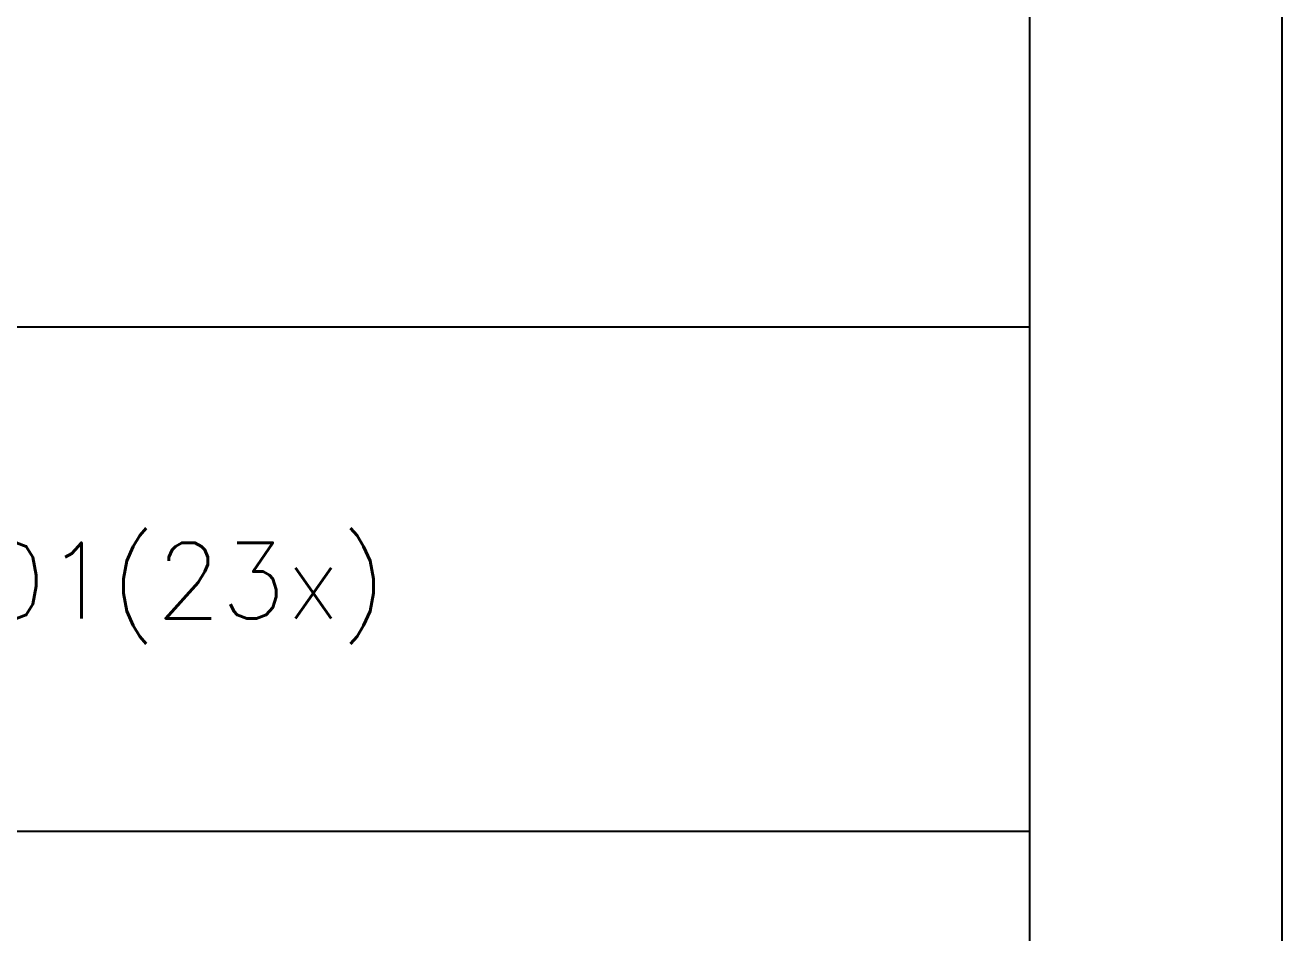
# Model space of a CAD drawing. Header units: centimetres. Extents: x 1658 to 6058, y 7962 to 9447.
# Drawn here: x 3509.3 to 3758.4, y 8142.4 to 8322.2 of the extents above; entities that cross this region are included whole.
import ezdxf
from ezdxf.enums import TextEntityAlignment as Align

# ---------------------------------------------------------------- set-up
doc = ezdxf.new("R2010")
doc.units = ezdxf.units.CM
doc.header["$LTSCALE"] = 50
doc.header["$MEASUREMENT"] = 0
doc.layers.add('COTAS-PRECON', color=1, linetype='Continuous')
doc.layers.add('FORMATO-PRECON', color=2, linetype='Continuous')
doc.styles.add('PRECON-ROMANS', font='romans.shx')

# ---------------------------------------------------------------- blocks, each defined once
blk = doc.blocks.new('A$C12EB5E76')
at = {"layer": 'FORMATO-PRECON'}
blk.add_lwpolyline([(-114.69, 1254.28), (-114.69, 4224.28), (4085.31, 4224.28), (4085.31, 1254.28)], close=True, dxfattribs=at)
at = {"layer": 'FORMATO-PRECON', "color": 6}
blk.add_lwpolyline([(135.31, 1354.28), (135.31, 4124.28), (3985.31, 4124.28), (3985.31, 1354.28)], close=True, dxfattribs=at)
blk = doc.blocks.new('CARIMBO')
at = {"layer": 'FORMATO-PRECON', "color": 6}
blk.add_line((-1050, 300), (0, 300), dxfattribs=at)
blk.add_lwpolyline([(-1750, 500), (0, 500), (0, 0), (-1750, 0)], close=True, dxfattribs=at)
at = {"layer": 'FORMATO-PRECON', "color": 5, "style": 'PRECON-ROMANS', "flags": 8}
for p in [(-524.84, 472.63), (-524.98, 423.02), (-524.98, 399.37), (-524.98, 375.97)]:
    blk.add_attdef('X', text='', height=30, dxfattribs=at).set_placement(p, align=Align.MIDDLE_CENTER)
at = {"layer": 'FORMATO-PRECON', "color": 3, "style": 'PRECON-ROMANS', "flags": 8}
for p in [(-524.98, 331.67), (-486.33, 176.97), (-486.33, 124.42)]:
    blk.add_attdef('X', text='', height=25, dxfattribs=at).set_placement(p, align=Align.MIDDLE_CENTER)
at = {"layer": 'FORMATO-PRECON', "color": 4, "style": 'PRECON-ROMANS', "flags": 8}
for p in [(-524.98, 249.6), (-483.33, 35.98), (-228.66, 39.37), (-76.7, 39.37)]:
    blk.add_attdef('X', text='', height=30, dxfattribs=at).set_placement(p, align=Align.MIDDLE_CENTER)
at = {"layer": 'FORMATO-PRECON', "color": 2, "style": 'PRECON-ROMANS', "flags": 8}
for height, p in [(20, (-1635.81, 142.35)), (20, (-1402.47, 142.35)), (20, (-1169.14, 142.35)), (30, (-902.74, 42.35)), (20, (-1635.81, 42.35))]:
    blk.add_attdef('X', text='', height=height, dxfattribs=at).set_placement(p, align=Align.MIDDLE_CENTER)

msp = doc.modelspace()

# ---------------------------------------------------------------- block references
at = {"layer": 'COTAS-PRECON', "xscale": 0.5000000000000071, "yscale": 0.5000000000000071, "zscale": 0.5000000000000071}
msp.add_blockref('A$C12EB5E76', (1715.702, 7335.343), dxfattribs=at)
at = {"layer": 'FORMATO-PRECON'}
ref = msp.add_blockref('CARIMBO', (3708.357, 8012.482), dxfattribs=dict(at, xscale=0.4999999945868204, yscale=0.4999999945868204, zscale=0.4999999945868204))
ref.add_attrib('X', 'VTA201(23x)=VTA301(23x)', dxfattribs={"color": 5, "height": 15, "style": 'PRECON-ROMANS', "flags": 8}).set_placement((3445.864, 8212.164), align=Align.MIDDLE_CENTER)

doc.saveas('drawing.dxf')
